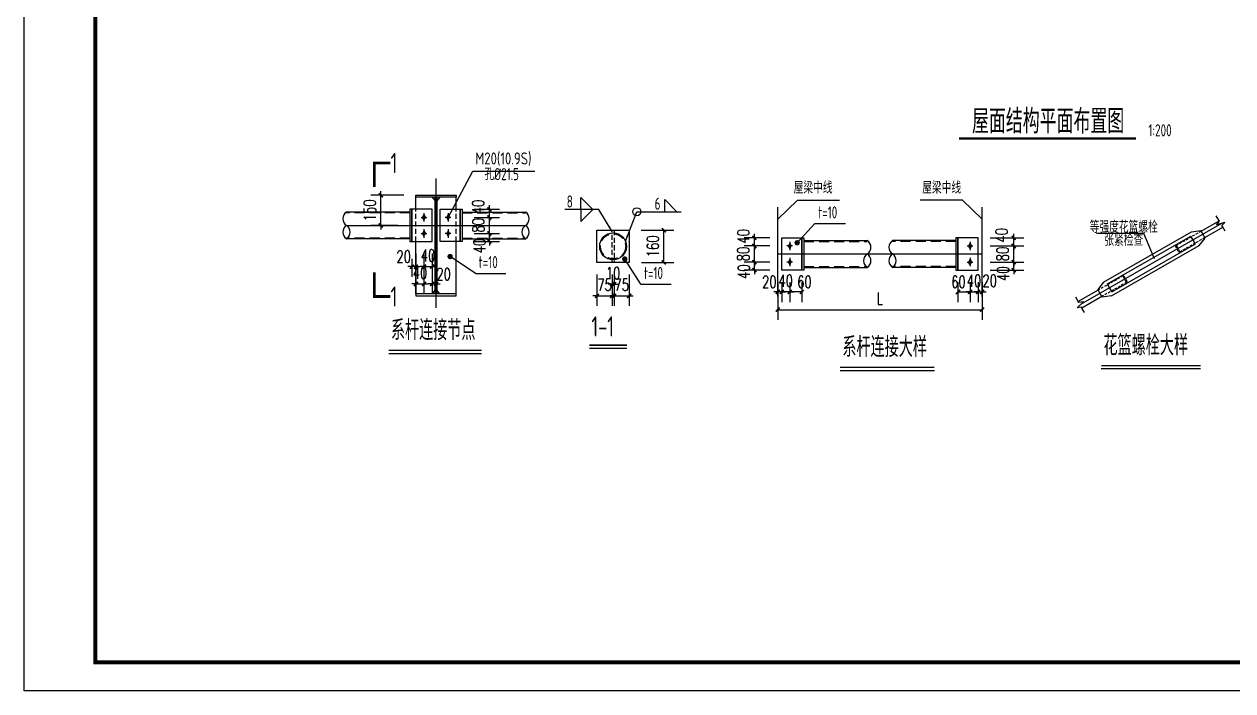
# Model space of a CAD drawing. Extents: x 180850 to 1399066, y 113487 to 334416.
# Drawn here: x 674842 to 734875, y 136382 to 169476 of the extents above; entities that cross this region are included whole.
import ezdxf
from ezdxf.enums import TextEntityAlignment as Align

# ---------------------------------------------------------------- set-up
doc = ezdxf.new("R2010")
doc.units = 0
doc.header["$LTSCALE"] = 1000
doc.linetypes.add('DASHED', pattern=[0.75, 0.5, -0.25])
doc.linetypes.add('HIDDEN2', pattern=[0.1875, 0.125, -0.0625])
for name, color, linetype in [('AXIS', 3, 'Continuous'), ('BOLT', 251, 'Continuous'), ('DOTE', 1, 'Continuous'), ('GL', 150, 'Continuous'), ('NUM', 7, 'Continuous'), ('PUB_DIM', 3, 'Continuous'), ('PUB_TITLE', 4, 'Continuous'), ('PZ', 202, 'Continuous'), ('SC', 3, 'Continuous'), ('TEXT', 7, 'Continuous'), ('THIN', 7, 'Continuous'), ('WELD', 7, 'Continuous'), ('XG', 6, 'Continuous'), ('引出线', 3, 'Continuous')]:
    doc.layers.add(name, color=color, linetype=linetype)
doc.styles.add('_TCH_DIM_T3', font='SIMPLEX', dxfattribs={"width": 0.705882, "bigfont": 'GBCBIG'})
doc.styles.get("Standard").update_dxf_attribs({"font": 'gbenor.shx', "bigfont": 'gbcbig.shx'})
doc.styles.add('TSSD_Label', font='tssdeng.shx', dxfattribs={"width": 0.7, "bigfont": 'hztxt.shx'})
doc.styles.add('TSSD_Norm', font='tssdeng.shx', dxfattribs={"bigfont": 'hztxt.shx'})
doc.dimstyles.new('TCH-200-1', dxfattribs={"dimtxt": 595, "dimasz": 200, "dimexe": 500, "dimexo": 600, "dimgap": 252.5, "dimtad": 1, "dimdec": 0, "dimzin": 0, "dimdsep": 46, "dimtxsty": '_TCH_DIM_T3', "dimblk": 'ARCHTICK', "dimcen": 0.09, "dimclrd": 3, "dimclre": 3, "dimclrt": 7, "dimazin": 2, "dimtfac": 1, "dimtdec": 0, "dimtix": 1, "dimtmove": 2, "dimatfit": 3, "dimfxl": 1, "dimtolj": 1, "dimtzin": 0, "dimarcsym": 0})
doc.dimstyles.new('TSSD_LEADER_STYLE_300.0', dxfattribs={"dimtxt": 0.18, "dimasz": 300, "dimexe": 0.18, "dimexo": 0.0625, "dimgap": 0.09, "dimtad": 0, "dimtih": 1, "dimtoh": 1, "dimdec": 4, "dimzin": 0, "dimdsep": 46, "dimtxsty": 'Standard', "dimcen": 0.09, "dimadec": 0, "dimazin": 0, "dimtfac": 1, "dimtdec": 4, "dimtofl": 0, "dimtmove": 0, "dimatfit": 3, "dimfxl": 1, "dimtolj": 1, "dimtzin": 0, "dimarcsym": 0})

# ---------------------------------------------------------------- blocks, each defined once
blk = doc.blocks.new('_WELD004')
at = {"color": 0, "linetype": 'ByBlock'}
for p, q in [((0, 1), (1, 0)), ((0, 0), (0, 1))]:
    blk.add_line(p, q, dxfattribs=at)
blk = doc.blocks.new('_WELD003')
at = {"color": 0, "linetype": 'ByBlock'}
blk.add_circle((0, 0), 0.5, dxfattribs=at)
blk = doc.blocks.new('_ArchTick')
at = {"color": 0, "linetype": 'ByBlock', "const_width": 0.4}
blk.add_lwpolyline([(-0.5, -0.5), (0.5, 0.5)], dxfattribs=at)
blk = doc.blocks.new('*D60')
at = {"layer": 'AXIS', "color": 3, "lineweight": -2, "transparency": 16777216}
for p, q in [((704143, 157048), (704143, 155490)), ((704893, 157048), (704893, 155490)), ((704143, 155990), (703943, 155990)), ((704143, 155990), (704893, 155990)), ((704893, 155990), (705093, 155990))]:
    blk.add_line(p, q, dxfattribs=at)
at = {"layer": 'Defpoints', "color": 0, "transparency": 16777216}
for p in [(704143, 157648), (704893, 157648), (704893, 155990)]:
    blk.add_point(p, dxfattribs=at)
at = {"layer": 'AXIS', "color": 3, "lineweight": -2, "transparency": 16777216, "xscale": 200, "yscale": 200, "zscale": 200}
blk.add_blockref('_ArchTick', (704143, 155990), dxfattribs=at)
at = {"layer": 'AXIS', "color": 3, "lineweight": -2, "transparency": 16777216, "xscale": 200, "yscale": 200, "zscale": 200, "rotation": 180}
blk.add_blockref('_ArchTick', (704893, 155990), dxfattribs=at)
at = {"layer": 'AXIS', "color": 7, "transparency": 16777216, "insert": (704518, 156540), "char_height": 595, "attachment_point": 5, "style": '_TCH_DIM_T3'}
blk.add_mtext('\\A1;75', dxfattribs=at)
blk = doc.blocks.new('*D61')
at = {"layer": 'AXIS', "color": 3, "lineweight": -2, "transparency": 16777216}
for p, q in [((704043, 157048), (704043, 156067)), ((704143, 157048), (704143, 156067)), ((704043, 156567), (703843, 156567)), ((704043, 156567), (704143, 156567)), ((704143, 156567), (704343, 156567))]:
    blk.add_line(p, q, dxfattribs=at)
at = {"layer": 'Defpoints', "color": 0, "transparency": 16777216}
for p in [(704043, 157648), (704143, 157648), (704143, 156567)]:
    blk.add_point(p, dxfattribs=at)
at = {"layer": 'AXIS', "color": 3, "lineweight": -2, "transparency": 16777216, "xscale": 200, "yscale": 200, "zscale": 200}
blk.add_blockref('_ArchTick', (704043, 156567), dxfattribs=at)
at = {"layer": 'AXIS', "color": 3, "lineweight": -2, "transparency": 16777216, "xscale": 200, "yscale": 200, "zscale": 200, "rotation": 180}
blk.add_blockref('_ArchTick', (704143, 156567), dxfattribs=at)
at = {"layer": 'AXIS', "color": 7, "transparency": 16777216, "insert": (704093, 157117), "char_height": 595, "attachment_point": 5, "style": '_TCH_DIM_T3'}
blk.add_mtext('\\A1;10', dxfattribs=at)
blk = doc.blocks.new('*D62')
at = {"layer": 'AXIS', "color": 3, "lineweight": -2, "transparency": 16777216}
for p, q in [((705493, 159248), (707114, 159248)), ((706614, 157648), (706614, 159248)), ((705497, 157648), (707114, 157648))]:
    blk.add_line(p, q, dxfattribs=at)
at = {"layer": 'Defpoints', "color": 0, "transparency": 16777216}
for p in [(704893, 159248), (706614, 159248), (704897, 157648)]:
    blk.add_point(p, dxfattribs=at)
at = {"layer": 'AXIS', "color": 3, "lineweight": -2, "transparency": 16777216, "xscale": 200, "yscale": 200, "zscale": 200}
for p, rotation in [((706614, 159248), 90), ((706614, 157648), 270)]:
    blk.add_blockref('_ArchTick', p, dxfattribs=dict(at, rotation=rotation))
at = {"layer": 'AXIS', "color": 7, "transparency": 16777216, "insert": (706064, 158448), "char_height": 595, "attachment_point": 5, "rotation": 90, "style": '_TCH_DIM_T3'}
blk.add_mtext('\\A1;160', dxfattribs=at)
blk = doc.blocks.new('*D63')
at = {"layer": 'AXIS', "color": 3, "lineweight": -2, "transparency": 16777216}
for p, q in [((703293, 157048), (703293, 155490)), ((704043, 157048), (704043, 155490)), ((703293, 155990), (703093, 155990)), ((703293, 155990), (704043, 155990)), ((704043, 155990), (704243, 155990))]:
    blk.add_line(p, q, dxfattribs=at)
at = {"layer": 'Defpoints', "color": 0, "transparency": 16777216}
for p in [(703293, 157648), (704043, 157648), (704043, 155990)]:
    blk.add_point(p, dxfattribs=at)
at = {"layer": 'AXIS', "color": 3, "lineweight": -2, "transparency": 16777216, "xscale": 200, "yscale": 200, "zscale": 200}
blk.add_blockref('_ArchTick', (703293, 155990), dxfattribs=at)
at = {"layer": 'AXIS', "color": 3, "lineweight": -2, "transparency": 16777216, "xscale": 200, "yscale": 200, "zscale": 200, "rotation": 180}
blk.add_blockref('_ArchTick', (704043, 155990), dxfattribs=at)
at = {"layer": 'AXIS', "color": 7, "transparency": 16777216, "insert": (703668, 156540), "char_height": 595, "attachment_point": 5, "style": '_TCH_DIM_T3'}
blk.add_mtext('\\A1;75', dxfattribs=at)
blk = doc.blocks.new('*D64')
at = {"layer": 'AXIS', "color": 3, "lineweight": -2, "transparency": 16777216}
for p, q in [((711111, 158468), (711111, 158668)), ((711871, 158468), (710611, 158468)), ((711111, 157668), (711111, 158468)), ((711871, 157668), (710611, 157668)), ((711111, 157668), (711111, 157468))]:
    blk.add_line(p, q, dxfattribs=at)
at = {"layer": 'Defpoints', "color": 0, "transparency": 16777216}
for p in [(711111, 158468), (712471, 158468), (712471, 157668)]:
    blk.add_point(p, dxfattribs=at)
at = {"layer": 'AXIS', "color": 3, "lineweight": -2, "transparency": 16777216, "xscale": 200, "yscale": 200, "zscale": 200}
for p, rotation in [((711111, 158468), 270), ((711111, 157668), 90)]:
    blk.add_blockref('_ArchTick', p, dxfattribs=dict(at, rotation=rotation))
at = {"layer": 'AXIS', "color": 7, "transparency": 16777216, "insert": (710561, 158068), "char_height": 595, "attachment_point": 5, "rotation": 90, "style": '_TCH_DIM_T3'}
blk.add_mtext('\\A1;80', dxfattribs=at)
blk = doc.blocks.new('*D65')
at = {"layer": 'AXIS', "color": 3, "lineweight": -2, "transparency": 16777216}
for p, q in [((711871, 158868), (710611, 158868)), ((711111, 158868), (711111, 159068)), ((711111, 158468), (711111, 158868)), ((711871, 158468), (710611, 158468)), ((711111, 158468), (711111, 158268))]:
    blk.add_line(p, q, dxfattribs=at)
at = {"layer": 'Defpoints', "color": 0, "transparency": 16777216}
for p in [(711111, 158868), (712471, 158868), (712471, 158468)]:
    blk.add_point(p, dxfattribs=at)
at = {"layer": 'AXIS', "color": 3, "lineweight": -2, "transparency": 16777216, "xscale": 200, "yscale": 200, "zscale": 200}
for p, rotation in [((711111, 158868), 270), ((711111, 158468), 90)]:
    blk.add_blockref('_ArchTick', p, dxfattribs=dict(at, rotation=rotation))
at = {"layer": 'AXIS', "color": 7, "transparency": 16777216, "insert": (710562, 158943), "char_height": 595, "attachment_point": 5, "rotation": 90, "style": '_TCH_DIM_T3'}
blk.add_mtext('\\A1;40', dxfattribs=at)
blk = doc.blocks.new('*D66')
at = {"layer": 'AXIS', "color": 3, "lineweight": -2, "transparency": 16777216}
for p, q in [((711871, 157668), (710611, 157668)), ((711111, 157668), (711111, 157868)), ((711111, 157268), (711111, 157668)), ((711871, 157268), (710611, 157268)), ((711111, 157268), (711111, 157068))]:
    blk.add_line(p, q, dxfattribs=at)
at = {"layer": 'Defpoints', "color": 0, "transparency": 16777216}
for p in [(711111, 157668), (712471, 157668), (712471, 157268)]:
    blk.add_point(p, dxfattribs=at)
at = {"layer": 'AXIS', "color": 3, "lineweight": -2, "transparency": 16777216, "xscale": 200, "yscale": 200, "zscale": 200}
for p, rotation in [((711111, 157668), 270), ((711111, 157268), 90)]:
    blk.add_blockref('_ArchTick', p, dxfattribs=dict(at, rotation=rotation))
at = {"layer": 'AXIS', "color": 7, "transparency": 16777216, "insert": (710586, 157193), "char_height": 595, "attachment_point": 5, "rotation": 90, "style": '_TCH_DIM_T3'}
blk.add_mtext('\\A1;40', dxfattribs=at)
blk = doc.blocks.new('*D67')
at = {"layer": 'AXIS', "color": 3, "lineweight": -2, "transparency": 16777216}
for p, q in [((712471, 156183), (712271, 156183)), ((712471, 156668), (712471, 155683)), ((712871, 156183), (712471, 156183)), ((712871, 156668), (712871, 155683)), ((712871, 156183), (713071, 156183))]:
    blk.add_line(p, q, dxfattribs=at)
at = {"layer": 'Defpoints', "color": 0, "transparency": 16777216}
for p in [(712471, 157268), (712871, 157268), (712471, 156183)]:
    blk.add_point(p, dxfattribs=at)
at = {"layer": 'AXIS', "color": 3, "lineweight": -2, "transparency": 16777216, "xscale": 200, "yscale": 200, "zscale": 200}
blk.add_blockref('_ArchTick', (712471, 156183), dxfattribs=at)
at = {"layer": 'AXIS', "color": 3, "lineweight": -2, "transparency": 16777216, "xscale": 200, "yscale": 200, "zscale": 200, "rotation": 180}
blk.add_blockref('_ArchTick', (712871, 156183), dxfattribs=at)
at = {"layer": 'AXIS', "color": 7, "transparency": 16777216, "insert": (712671, 156733), "char_height": 595, "attachment_point": 5, "style": '_TCH_DIM_T3'}
blk.add_mtext('\\A1;40', dxfattribs=at)
blk = doc.blocks.new('*D68')
at = {"layer": 'AXIS', "color": 3, "lineweight": -2, "transparency": 16777216}
for p, q in [((712271, 156183), (712071, 156183)), ((712271, 156668), (712271, 155683)), ((712471, 156183), (712271, 156183)), ((712471, 156668), (712471, 155683)), ((712471, 156183), (712671, 156183))]:
    blk.add_line(p, q, dxfattribs=at)
at = {"layer": 'Defpoints', "color": 0, "transparency": 16777216}
for p in [(712271, 157268), (712471, 157268), (712271, 156183)]:
    blk.add_point(p, dxfattribs=at)
at = {"layer": 'AXIS', "color": 3, "lineweight": -2, "transparency": 16777216, "xscale": 200, "yscale": 200, "zscale": 200}
blk.add_blockref('_ArchTick', (712271, 156183), dxfattribs=at)
at = {"layer": 'AXIS', "color": 3, "lineweight": -2, "transparency": 16777216, "xscale": 200, "yscale": 200, "zscale": 200, "rotation": 180}
blk.add_blockref('_ArchTick', (712471, 156183), dxfattribs=at)
at = {"layer": 'AXIS', "color": 7, "transparency": 16777216, "insert": (711852, 156683), "char_height": 595, "width": 470.77, "attachment_point": 5, "style": '_TCH_DIM_T3'}
blk.add_mtext('\\A1;20', dxfattribs=at)
blk = doc.blocks.new('*D69')
at = {"layer": 'AXIS', "color": 3, "lineweight": -2, "transparency": 16777216}
for p, q in [((712871, 156668), (712871, 155683)), ((713471, 156183), (712871, 156183)), ((713471, 156668), (713471, 155683))]:
    blk.add_line(p, q, dxfattribs=at)
at = {"layer": 'Defpoints', "color": 0, "transparency": 16777216}
for p in [(712871, 157268), (713471, 157268), (712871, 156183)]:
    blk.add_point(p, dxfattribs=at)
at = {"layer": 'AXIS', "color": 3, "lineweight": -2, "transparency": 16777216, "xscale": 200, "yscale": 200, "zscale": 200, "rotation": 180}
blk.add_blockref('_ArchTick', (712871, 156183), dxfattribs=at)
at = {"layer": 'AXIS', "color": 3, "lineweight": -2, "transparency": 16777216, "xscale": 200, "yscale": 200, "zscale": 200}
blk.add_blockref('_ArchTick', (713471, 156183), dxfattribs=at)
at = {"layer": 'AXIS', "color": 7, "transparency": 16777216, "insert": (713598, 156683), "char_height": 595, "attachment_point": 5, "style": '_TCH_DIM_T3'}
blk.add_mtext('\\A1;60', dxfattribs=at)
blk = doc.blocks.new('*D70')
at = {"layer": 'AXIS', "color": 3, "lineweight": -2, "transparency": 16777216}
for p, q in [((712271, 156116), (712271, 154803)), ((722422, 156116), (722422, 154803)), ((712271, 155303), (722422, 155303))]:
    blk.add_line(p, q, dxfattribs=at)
at = {"layer": 'Defpoints', "color": 0, "transparency": 16777216}
for p in [(712271, 156716), (722422, 156716), (722422, 155303)]:
    blk.add_point(p, dxfattribs=at)
at = {"layer": 'AXIS', "color": 3, "lineweight": -2, "transparency": 16777216, "xscale": 200, "yscale": 200, "zscale": 200, "rotation": 180}
blk.add_blockref('_ArchTick', (712271, 155303), dxfattribs=at)
at = {"layer": 'AXIS', "color": 3, "lineweight": -2, "transparency": 16777216, "xscale": 200, "yscale": 200, "zscale": 200}
blk.add_blockref('_ArchTick', (722422, 155303), dxfattribs=at)
at = {"layer": 'AXIS', "color": 7, "transparency": 16777216, "insert": (717347, 155853), "char_height": 595, "attachment_point": 5, "style": '_TCH_DIM_T3'}
blk.add_mtext('\\A1;L', dxfattribs=at)
blk = doc.blocks.new('*D71')
at = {"layer": 'AXIS', "color": 3, "lineweight": -2, "transparency": 16777216}
for p, q in [((694300, 158085), (694300, 156939)), ((694100, 157439), (693900, 157439)), ((694100, 157821), (694100, 156939)), ((694300, 157439), (694100, 157439)), ((694300, 157439), (694500, 157439))]:
    blk.add_line(p, q, dxfattribs=at)
at = {"layer": 'Defpoints', "color": 0, "transparency": 16777216}
for p in [(694300, 158685), (694100, 158421), (694100, 157439)]:
    blk.add_point(p, dxfattribs=at)
at = {"layer": 'AXIS', "color": 3, "lineweight": -2, "transparency": 16777216, "xscale": 200, "yscale": 200, "zscale": 200}
blk.add_blockref('_ArchTick', (694100, 157439), dxfattribs=at)
at = {"layer": 'AXIS', "color": 3, "lineweight": -2, "transparency": 16777216, "xscale": 200, "yscale": 200, "zscale": 200, "rotation": 180}
blk.add_blockref('_ArchTick', (694300, 157439), dxfattribs=at)
at = {"layer": 'AXIS', "color": 7, "transparency": 16777216, "insert": (693695, 157939), "char_height": 595, "attachment_point": 5, "style": '_TCH_DIM_T3'}
blk.add_mtext('\\A1;20', dxfattribs=at)
blk = doc.blocks.new('*D72')
at = {"layer": 'AXIS', "color": 3, "lineweight": -2, "transparency": 16777216}
for p, q in [((693700, 160985), (692056, 160985)), ((692556, 160985), (692556, 161185)), ((692556, 159485), (692556, 160985)), ((693400, 159485), (692056, 159485)), ((692556, 159485), (692556, 159285))]:
    blk.add_line(p, q, dxfattribs=at)
at = {"layer": 'Defpoints', "color": 0, "transparency": 16777216}
for p in [(692556, 160985), (694300, 160985), (694000, 159485)]:
    blk.add_point(p, dxfattribs=at)
at = {"layer": 'AXIS', "color": 3, "lineweight": -2, "transparency": 16777216, "xscale": 200, "yscale": 200, "zscale": 200}
for p, rotation in [((692556, 160985), 270), ((692556, 159485), 90)]:
    blk.add_blockref('_ArchTick', p, dxfattribs=dict(at, rotation=rotation))
at = {"layer": 'AXIS', "color": 7, "transparency": 16777216, "insert": (692006, 160235), "char_height": 595, "attachment_point": 5, "rotation": 90, "style": '_TCH_DIM_T3'}
blk.add_mtext('\\A1;150', dxfattribs=at)
blk = doc.blocks.new('*D73')
at = {"layer": 'AXIS', "color": 3, "lineweight": -2, "transparency": 16777216}
for p, q in [((697200, 159885), (698450, 159885)), ((697950, 159885), (697950, 160085)), ((697950, 159085), (697950, 159885)), ((697200, 159085), (698450, 159085)), ((697950, 159085), (697950, 158885))]:
    blk.add_line(p, q, dxfattribs=at)
at = {"layer": 'Defpoints', "color": 0, "transparency": 16777216}
for p in [(696600, 159885), (697950, 159885), (696600, 159085)]:
    blk.add_point(p, dxfattribs=at)
at = {"layer": 'AXIS', "color": 3, "lineweight": -2, "transparency": 16777216, "xscale": 200, "yscale": 200, "zscale": 200}
for p, rotation in [((697950, 159885), 270), ((697950, 159085), 90)]:
    blk.add_blockref('_ArchTick', p, dxfattribs=dict(at, rotation=rotation))
at = {"layer": 'AXIS', "color": 7, "transparency": 16777216, "insert": (697400, 159485), "char_height": 595, "attachment_point": 5, "rotation": 90, "style": '_TCH_DIM_T3'}
blk.add_mtext('\\A1;80', dxfattribs=at)
blk = doc.blocks.new('*D74')
at = {"layer": 'AXIS', "color": 3, "lineweight": -2, "transparency": 16777216}
for p, q in [((697950, 160285), (697950, 160485)), ((697200, 160285), (698450, 160285)), ((697200, 159885), (698450, 159885)), ((697950, 159885), (697950, 160285)), ((697950, 159885), (697950, 159685))]:
    blk.add_line(p, q, dxfattribs=at)
at = {"layer": 'Defpoints', "color": 0, "transparency": 16777216}
for p in [(696600, 160285), (696600, 159885), (697950, 160285)]:
    blk.add_point(p, dxfattribs=at)
at = {"layer": 'AXIS', "color": 3, "lineweight": -2, "transparency": 16777216, "xscale": 200, "yscale": 200, "zscale": 200}
for p, rotation in [((697950, 160285), 270), ((697950, 159885), 90)]:
    blk.add_blockref('_ArchTick', p, dxfattribs=dict(at, rotation=rotation))
at = {"layer": 'AXIS', "color": 7, "transparency": 16777216, "insert": (697392, 160402), "char_height": 595, "attachment_point": 5, "rotation": 90, "style": '_TCH_DIM_T3'}
blk.add_mtext('\\A1;40', dxfattribs=at)
blk = doc.blocks.new('*D75')
at = {"layer": 'AXIS', "color": 3, "lineweight": -2, "transparency": 16777216}
for p, q in [((697950, 159085), (697950, 159285)), ((697200, 159085), (698450, 159085)), ((697200, 158685), (698450, 158685)), ((697950, 158685), (697950, 159085)), ((697950, 158685), (697950, 158485))]:
    blk.add_line(p, q, dxfattribs=at)
at = {"layer": 'Defpoints', "color": 0, "transparency": 16777216}
for p in [(696600, 159085), (696600, 158685), (697950, 159085)]:
    blk.add_point(p, dxfattribs=at)
at = {"layer": 'AXIS', "color": 3, "lineweight": -2, "transparency": 16777216, "xscale": 200, "yscale": 200, "zscale": 200}
for p, rotation in [((697950, 159085), 270), ((697950, 158685), 90)]:
    blk.add_blockref('_ArchTick', p, dxfattribs=dict(at, rotation=rotation))
at = {"layer": 'AXIS', "color": 7, "transparency": 16777216, "insert": (697453, 158470), "char_height": 595, "attachment_point": 5, "rotation": 90, "style": '_TCH_DIM_T3'}
blk.add_mtext('\\A1;40', dxfattribs=at)
blk = doc.blocks.new('*D76')
at = {"layer": 'AXIS', "color": 3, "lineweight": -2, "transparency": 16777216}
for p, q in [((695100, 158085), (695100, 156081)), ((695300, 158085), (695300, 156081)), ((695100, 156581), (694900, 156581)), ((695100, 156581), (695300, 156581)), ((695300, 156581), (695500, 156581))]:
    blk.add_line(p, q, dxfattribs=at)
at = {"layer": 'Defpoints', "color": 0, "transparency": 16777216}
for p in [(695100, 158685), (695300, 158685), (695300, 156581)]:
    blk.add_point(p, dxfattribs=at)
at = {"layer": 'AXIS', "color": 3, "lineweight": -2, "transparency": 16777216, "xscale": 200, "yscale": 200, "zscale": 200}
blk.add_blockref('_ArchTick', (695100, 156581), dxfattribs=at)
at = {"layer": 'AXIS', "color": 3, "lineweight": -2, "transparency": 16777216, "xscale": 200, "yscale": 200, "zscale": 200, "rotation": 180}
blk.add_blockref('_ArchTick', (695300, 156581), dxfattribs=at)
at = {"layer": 'AXIS', "color": 7, "transparency": 16777216, "insert": (695674, 157066), "char_height": 595, "attachment_point": 5, "style": '_TCH_DIM_T3'}
blk.add_mtext('\\A1;20', dxfattribs=at)
blk = doc.blocks.new('*D77')
at = {"layer": 'AXIS', "color": 3, "lineweight": -2, "transparency": 16777216}
for p, q in [((694700, 158085), (694700, 156939)), ((695100, 158085), (695100, 156939)), ((694700, 157439), (694500, 157439)), ((694700, 157439), (695100, 157439)), ((695100, 157439), (695300, 157439))]:
    blk.add_line(p, q, dxfattribs=at)
at = {"layer": 'Defpoints', "color": 0, "transparency": 16777216}
for p in [(694700, 158685), (695100, 158685), (695100, 157439)]:
    blk.add_point(p, dxfattribs=at)
at = {"layer": 'AXIS', "color": 3, "lineweight": -2, "transparency": 16777216, "xscale": 200, "yscale": 200, "zscale": 200}
blk.add_blockref('_ArchTick', (694700, 157439), dxfattribs=at)
at = {"layer": 'AXIS', "color": 3, "lineweight": -2, "transparency": 16777216, "xscale": 200, "yscale": 200, "zscale": 200, "rotation": 180}
blk.add_blockref('_ArchTick', (695100, 157439), dxfattribs=at)
at = {"layer": 'AXIS', "color": 7, "transparency": 16777216, "insert": (694900, 157989), "char_height": 595, "attachment_point": 5, "style": '_TCH_DIM_T3'}
blk.add_mtext('\\A1;40', dxfattribs=at)
blk = doc.blocks.new('*D78')
at = {"layer": 'AXIS', "color": 3, "lineweight": -2, "transparency": 16777216}
for p, q in [((694300, 158085), (694300, 156081)), ((694700, 158085), (694700, 156081)), ((694300, 156581), (694100, 156581)), ((694300, 156581), (694700, 156581)), ((694700, 156581), (694900, 156581))]:
    blk.add_line(p, q, dxfattribs=at)
at = {"layer": 'Defpoints', "color": 0, "transparency": 16777216}
for p in [(694300, 158685), (694700, 158685), (694700, 156581)]:
    blk.add_point(p, dxfattribs=at)
at = {"layer": 'AXIS', "color": 3, "lineweight": -2, "transparency": 16777216, "xscale": 200, "yscale": 200, "zscale": 200}
blk.add_blockref('_ArchTick', (694300, 156581), dxfattribs=at)
at = {"layer": 'AXIS', "color": 3, "lineweight": -2, "transparency": 16777216, "xscale": 200, "yscale": 200, "zscale": 200, "rotation": 180}
blk.add_blockref('_ArchTick', (694700, 156581), dxfattribs=at)
at = {"layer": 'AXIS', "color": 7, "transparency": 16777216, "insert": (694500, 157131), "char_height": 595, "attachment_point": 5, "style": '_TCH_DIM_T3'}
blk.add_mtext('\\A1;40', dxfattribs=at)
blk = doc.blocks.new('*D79')
at = {"layer": 'AXIS', "color": 3, "lineweight": -2, "transparency": 16777216}
for p, q in [((723992, 158468), (723992, 158668)), ((722822, 158468), (724492, 158468)), ((723992, 157668), (723992, 158468)), ((722822, 157668), (724492, 157668)), ((723992, 157668), (723992, 157468))]:
    blk.add_line(p, q, dxfattribs=at)
at = {"layer": 'Defpoints', "color": 0, "transparency": 16777216}
for p in [(722222, 158468), (723992, 158468), (722222, 157668)]:
    blk.add_point(p, dxfattribs=at)
at = {"layer": 'AXIS', "color": 3, "lineweight": -2, "transparency": 16777216, "xscale": 200, "yscale": 200, "zscale": 200}
for p, rotation in [((723992, 158468), 270), ((723992, 157668), 90)]:
    blk.add_blockref('_ArchTick', p, dxfattribs=dict(at, rotation=rotation))
at = {"layer": 'AXIS', "color": 7, "transparency": 16777216, "insert": (723442, 158068), "char_height": 595, "attachment_point": 5, "rotation": 90, "style": '_TCH_DIM_T3'}
blk.add_mtext('\\A1;80', dxfattribs=at)
blk = doc.blocks.new('*D80')
at = {"layer": 'AXIS', "color": 3, "lineweight": -2, "transparency": 16777216}
for p, q in [((722822, 158868), (724492, 158868)), ((723992, 158868), (723992, 159068)), ((723992, 158468), (723992, 158868)), ((722822, 158468), (724492, 158468)), ((723992, 158468), (723992, 158268))]:
    blk.add_line(p, q, dxfattribs=at)
at = {"layer": 'Defpoints', "color": 0, "transparency": 16777216}
for p in [(722222, 158868), (723992, 158868), (722222, 158468)]:
    blk.add_point(p, dxfattribs=at)
at = {"layer": 'AXIS', "color": 3, "lineweight": -2, "transparency": 16777216, "xscale": 200, "yscale": 200, "zscale": 200}
for p, rotation in [((723992, 158868), 270), ((723992, 158468), 90)]:
    blk.add_blockref('_ArchTick', p, dxfattribs=dict(at, rotation=rotation))
at = {"layer": 'AXIS', "color": 7, "transparency": 16777216, "insert": (723392, 158993), "char_height": 595, "attachment_point": 5, "rotation": 90, "style": '_TCH_DIM_T3'}
blk.add_mtext('\\A1;40', dxfattribs=at)
blk = doc.blocks.new('*D81')
at = {"layer": 'AXIS', "color": 3, "lineweight": -2, "transparency": 16777216}
for p, q in [((722822, 157668), (724492, 157668)), ((723992, 157668), (723992, 157868)), ((723992, 157268), (723992, 157668)), ((722822, 157268), (724492, 157268)), ((723992, 157268), (723992, 157068))]:
    blk.add_line(p, q, dxfattribs=at)
at = {"layer": 'Defpoints', "color": 0, "transparency": 16777216}
for p in [(722222, 157668), (723992, 157668), (722222, 157268)]:
    blk.add_point(p, dxfattribs=at)
at = {"layer": 'AXIS', "color": 3, "lineweight": -2, "transparency": 16777216, "xscale": 200, "yscale": 200, "zscale": 200}
for p, rotation in [((723992, 157668), 270), ((723992, 157268), 90)]:
    blk.add_blockref('_ArchTick', p, dxfattribs=dict(at, rotation=rotation))
at = {"layer": 'AXIS', "color": 7, "transparency": 16777216, "insert": (723461, 157092), "char_height": 595, "attachment_point": 5, "rotation": 90, "style": '_TCH_DIM_T3'}
blk.add_mtext('\\A1;40', dxfattribs=at)
blk = doc.blocks.new('*D82')
at = {"layer": 'AXIS', "color": 3, "lineweight": -2, "transparency": 16777216}
for p, q in [((721822, 156183), (721622, 156183)), ((721822, 156668), (721822, 155683)), ((721822, 156183), (722222, 156183)), ((722222, 156668), (722222, 155683)), ((722222, 156183), (722422, 156183))]:
    blk.add_line(p, q, dxfattribs=at)
at = {"layer": 'Defpoints', "color": 0, "transparency": 16777216}
for p in [(721822, 157268), (722222, 157268), (722222, 156183)]:
    blk.add_point(p, dxfattribs=at)
at = {"layer": 'AXIS', "color": 3, "lineweight": -2, "transparency": 16777216, "xscale": 200, "yscale": 200, "zscale": 200}
blk.add_blockref('_ArchTick', (721822, 156183), dxfattribs=at)
at = {"layer": 'AXIS', "color": 3, "lineweight": -2, "transparency": 16777216, "xscale": 200, "yscale": 200, "zscale": 200, "rotation": 180}
blk.add_blockref('_ArchTick', (722222, 156183), dxfattribs=at)
at = {"layer": 'AXIS', "color": 7, "transparency": 16777216, "insert": (722022, 156733), "char_height": 595, "attachment_point": 5, "style": '_TCH_DIM_T3'}
blk.add_mtext('\\A1;40', dxfattribs=at)
blk = doc.blocks.new('*D83')
at = {"layer": 'AXIS', "color": 3, "lineweight": -2, "transparency": 16777216}
for p, q in [((722222, 156183), (722022, 156183)), ((722222, 156668), (722222, 155683)), ((722222, 156183), (722422, 156183)), ((722422, 156668), (722422, 155683)), ((722422, 156183), (722622, 156183))]:
    blk.add_line(p, q, dxfattribs=at)
at = {"layer": 'Defpoints', "color": 0, "transparency": 16777216}
for p in [(722222, 157268), (722422, 157268), (722422, 156183)]:
    blk.add_point(p, dxfattribs=at)
at = {"layer": 'AXIS', "color": 3, "lineweight": -2, "transparency": 16777216, "xscale": 200, "yscale": 200, "zscale": 200}
blk.add_blockref('_ArchTick', (722222, 156183), dxfattribs=at)
at = {"layer": 'AXIS', "color": 3, "lineweight": -2, "transparency": 16777216, "xscale": 200, "yscale": 200, "zscale": 200, "rotation": 180}
blk.add_blockref('_ArchTick', (722422, 156183), dxfattribs=at)
at = {"layer": 'AXIS', "color": 7, "transparency": 16777216, "insert": (722803, 156743), "char_height": 595, "width": 470.77, "attachment_point": 5, "style": '_TCH_DIM_T3'}
blk.add_mtext('\\A1;20', dxfattribs=at)
blk = doc.blocks.new('*D84')
at = {"layer": 'AXIS', "color": 3, "lineweight": -2, "transparency": 16777216}
for p, q in [((721222, 156668), (721222, 155683)), ((721222, 156183), (721822, 156183)), ((721822, 156668), (721822, 155683))]:
    blk.add_line(p, q, dxfattribs=at)
at = {"layer": 'Defpoints', "color": 0, "transparency": 16777216}
for p in [(721222, 157268), (721822, 157268), (721822, 156183)]:
    blk.add_point(p, dxfattribs=at)
at = {"layer": 'AXIS', "color": 3, "lineweight": -2, "transparency": 16777216, "xscale": 200, "yscale": 200, "zscale": 200, "rotation": 180}
blk.add_blockref('_ArchTick', (721222, 156183), dxfattribs=at)
at = {"layer": 'AXIS', "color": 3, "lineweight": -2, "transparency": 16777216, "xscale": 200, "yscale": 200, "zscale": 200}
blk.add_blockref('_ArchTick', (721822, 156183), dxfattribs=at)
at = {"layer": 'AXIS', "color": 7, "transparency": 16777216, "insert": (721248, 156683), "char_height": 595, "attachment_point": 5, "style": '_TCH_DIM_T3'}
blk.add_mtext('\\A1;60', dxfattribs=at)

msp = doc.modelspace()

# ---------------------------------------------------------------- hatches: boundary and pattern name
at = {"layer": 'BOLT'}
for points in [[(694699.89, 160025.71), (694629.69, 159885.31), (694699.89, 159744.91), (694770.09, 159885.31)], [(695899.89, 160025.71), (695970.09, 159885.31), (695899.89, 159744.91), (695829.69, 159885.31)], [(694699.89, 159225.71), (694629.69, 159085.31), (694699.89, 158944.91), (694770.09, 159085.31)], [(695899.89, 159225.71), (695970.09, 159085.31), (695899.89, 158944.91), (695829.69, 159085.31)], [(712871.38, 158608.29), (712941.58, 158467.89), (712871.38, 158327.49), (712801.18, 158467.89)], [(721822.44, 158608.29), (721752.24, 158467.89), (721822.44, 158327.49), (721892.64, 158467.89)], [(712871.38, 157808.29), (712941.58, 157667.89), (712871.38, 157527.49), (712801.18, 157667.89)], [(721822.44, 157808.29), (721752.24, 157667.89), (721822.44, 157527.49), (721892.64, 157667.89)]]:
    msp.add_hatch(color=256, dxfattribs=at).paths.add_polyline_path(points)

# ---------------------------------------------------------------- linework, layer by layer
at = {"color": 3, "const_width": 117.6}
msp.add_lwpolyline([(721276, 163801.29), (730069.94, 163801.29)], dxfattribs=at)
at = {"layer": 'AXIS'}
for p, q in [((695899.89, 159885.31), (697126.48, 162186.87)), ((697126.48, 162186.87), (700204.4, 162186.87)), ((712271.38, 159803.88), (713246.82, 160741.59)), ((712271.38, 155952.01), (712271.38, 160398.92)), ((713246.82, 160741.59), (715344.32, 160741.59)), ((721447, 160741.59), (719349.5, 160741.59)), ((722422.44, 159803.88), (721447, 160741.59)), ((722422.44, 155952.01), (722422.44, 160398.92)), ((714119.92, 159574.19), (713236.11, 158624.34)), ((714119.92, 159574.19), (715631.98, 159574.19)), ((730461.66, 159085.08), (728105.95, 159085.08)), ((730982.46, 157828.2), (730461.66, 159085.08)), ((697257.68, 157104.24), (695998.61, 157941.73)), ((705463.26, 156563.96), (704674.67, 157815.81)), ((697257.68, 157104.24), (698769.74, 157104.24)), ((705463.26, 156563.96), (706975.33, 156563.96))]:
    msp.add_line(p, q, dxfattribs=at)
at = {"layer": 'AXIS', "const_width": 133.33}
for points in [[(695931.94, 157941.73, 1), (696065.28, 157941.73, 1)], [(704608, 157815.81, 1), (704741.33, 157815.81, 1)]]:
    msp.add_lwpolyline(points, format="xyb", close=True, dxfattribs=at)
at = {"layer": 'BOLT'}
for p, q in [((694559.49, 159885.31), (694840.29, 159885.31)), ((694699.89, 160025.71), (694629.69, 159885.31)), ((694699.89, 159744.91), (694629.69, 159885.31)), ((694699.89, 160095.91), (694699.89, 159674.71)), ((694699.89, 160025.71), (694770.09, 159885.31)), ((694699.89, 159744.91), (694770.09, 159885.31)), ((696040.29, 159885.31), (695759.49, 159885.31)), ((695899.89, 160025.71), (695829.69, 159885.31)), ((695899.89, 159744.91), (695829.69, 159885.31)), ((695899.89, 160095.91), (695899.89, 159674.71)), ((695899.89, 160025.71), (695970.09, 159885.31)), ((695899.89, 159744.91), (695970.09, 159885.31)), ((694699.89, 159225.71), (694629.69, 159085.31)), ((694699.89, 159295.91), (694699.89, 158874.71)), ((694699.89, 159225.71), (694770.09, 159085.31)), ((695899.89, 159225.71), (695829.69, 159085.31)), ((695899.89, 159295.91), (695899.89, 158874.71)), ((695899.89, 159225.71), (695970.09, 159085.31)), ((694559.49, 159085.31), (694840.29, 159085.31)), ((694699.89, 158944.91), (694629.69, 159085.31)), ((694699.89, 158944.91), (694770.09, 159085.31)), ((696040.29, 159085.31), (695759.49, 159085.31)), ((695899.89, 158944.91), (695829.69, 159085.31)), ((695899.89, 158944.91), (695970.09, 159085.31)), ((712871.38, 158608.29), (712801.18, 158467.89)), ((712871.38, 158678.49), (712871.38, 158257.29)), ((712871.38, 158608.29), (712941.58, 158467.89)), ((721822.44, 158608.29), (721752.24, 158467.89)), ((721822.44, 158678.49), (721822.44, 158257.29)), ((721822.44, 158608.29), (721892.64, 158467.89)), ((713011.78, 158467.89), (712730.98, 158467.89)), ((712871.38, 158327.49), (712801.18, 158467.89)), ((712871.38, 158327.49), (712941.58, 158467.89)), ((721682.04, 158467.89), (721962.84, 158467.89)), ((721822.44, 158327.49), (721752.24, 158467.89)), ((721822.44, 158327.49), (721892.64, 158467.89)), ((713011.78, 157667.89), (712730.98, 157667.89)), ((712871.38, 157808.29), (712801.18, 157667.89)), ((712871.38, 157527.49), (712801.18, 157667.89)), ((712871.38, 157878.49), (712871.38, 157457.29)), ((712871.38, 157808.29), (712941.58, 157667.89)), ((712871.38, 157527.49), (712941.58, 157667.89)), ((721682.04, 157667.89), (721962.84, 157667.89)), ((721822.44, 157808.29), (721752.24, 157667.89)), ((721822.44, 157527.49), (721752.24, 157667.89)), ((721822.44, 157878.49), (721822.44, 157457.29)), ((721822.44, 157808.29), (721892.64, 157667.89)), ((721822.44, 157527.49), (721892.64, 157667.89))]:
    msp.add_line(p, q, dxfattribs=at)
at = {"layer": 'DOTE'}
for p, q in [((695299.89, 155388.81), (695299.89, 161816.35)), ((690852.48, 159485.31), (699747.29, 159485.31)), ((734340.65, 159595.79), (727317.16, 155559.3)), ((712271.38, 158067.89), (722422.44, 158067.89))]:
    msp.add_line(p, q, dxfattribs=at)
at = {"layer": 'GL'}
for points in [[(694299.89, 160985.31), (696299.89, 160985.31), (696299.89, 160885.31), (694299.89, 160885.31)], [(695259.89, 160885.31), (695339.89, 160885.31), (695339.89, 156085.31), (695259.89, 156085.31)], [(694299.89, 155985.31), (696299.89, 155985.31), (696299.89, 156085.31), (694299.89, 156085.31)]]:
    msp.add_lwpolyline(points, close=True, dxfattribs=at)
at = {"layer": 'NUM', "const_width": 75}
for points in [[(692948.57, 153281.8), (697564.44, 153281.8)], [(702919.73, 153542.78), (704781.46, 153542.78)], [(728338.59, 152527.6), (733271.27, 152527.6)], [(715369.57, 152439.92), (720054.88, 152439.92)]]:
    msp.add_lwpolyline(points, dxfattribs=at)
at = {"layer": 'NUM'}
for points in [[(692948.57, 153131.8), (697564.44, 153131.8)], [(702919.73, 153392.78), (704781.46, 153392.78)], [(715369.57, 152289.92), (720054.88, 152289.92)]]:
    msp.add_lwpolyline(points, dxfattribs=at)
at = {"layer": 'PUB_DIM', "const_width": 140}
for points in [[(692233.73, 161385.44), (692233.73, 162585.44), (693033.73, 162585.44)], [(692233.73, 157155.59), (692233.73, 155955.59), (693033.73, 155955.59)]]:
    msp.add_lwpolyline(points, dxfattribs=at)
at = {"layer": 'PUB_TITLE'}
msp.add_lwpolyline([(674841.6, 220381.89), (793770.78, 220381.89), (793770.78, 136381.97), (674841.6, 136381.97)], close=True, dxfattribs=at)
at = {"layer": 'PUB_TITLE', "const_width": 212.12}
msp.add_lwpolyline([(678376.95, 137796.11), (678376.95, 218967.75), (792356.64, 218967.75), (792356.64, 137796.11)], close=True, dxfattribs=at)
at = {"layer": 'PZ'}
for p, q in [((694299.89, 160285.31), (694299.89, 160885.31)), ((695105.24, 160885.31), (695259.89, 160702.35)), ((695494.54, 160885.31), (695339.89, 160702.35)), ((696299.89, 160285.31), (696299.89, 160885.31)), ((694299.89, 156085.31), (694299.89, 158685.31)), ((696299.89, 156085.31), (696299.89, 158685.31)), ((695105.24, 156085.31), (695259.89, 156268.28)), ((695494.54, 156085.31), (695339.89, 156268.28))]:
    msp.add_line(p, q, dxfattribs=at)
at = {"layer": 'PZ', "linetype": 'DASHED', "ltscale": 0.5}
for p, q in [((694299.89, 158685.31), (694299.89, 160285.31)), ((696299.89, 158685.31), (696299.89, 160285.31))]:
    msp.add_line(p, q, dxfattribs=at)
at = {"layer": 'PZ'}
for points in [[(694099.89, 160285.31), (693999.89, 160285.31), (693999.89, 158685.31), (694099.89, 158685.31)], [(695099.89, 160285.31), (694099.89, 160285.31), (694099.89, 158685.31), (695099.89, 158685.31)], [(695499.89, 160285.31), (696499.89, 160285.31), (696499.89, 158685.31), (695499.89, 158685.31)], [(696499.89, 160285.31), (696599.89, 160285.31), (696599.89, 158685.31), (696499.89, 158685.31)], [(703293.34, 159248.24), (704893.34, 159248.24), (704893.34, 157648.24), (703293.34, 157648.24)], [(712471.38, 158867.89), (713471.38, 158867.89), (713471.38, 157267.89), (712471.38, 157267.89)], [(713471.38, 158867.89), (713571.38, 158867.89), (713571.38, 157267.89), (713471.38, 157267.89)], [(721222.44, 158867.89), (721122.44, 158867.89), (721122.44, 157267.89), (721222.44, 157267.89)], [(722222.44, 158867.89), (721222.44, 158867.89), (721222.44, 157267.89), (722222.44, 157267.89)]]:
    msp.add_lwpolyline(points, close=True, dxfattribs=at)
at = {"layer": 'PZ', "linetype": 'DASHED', "ltscale": 0.5}
msp.add_lwpolyline([(704043.34, 159248.24), (704143.34, 159248.24), (704143.34, 157648.24), (704043.34, 157648.24)], close=True, dxfattribs=at)
at = {"layer": 'SC'}
for p, q in [((733296.9, 159201.34), (734195.9, 159716.32)), ((733478.45, 158885.27), (734376.81, 159399.88)), ((728186.26, 156268.98), (727199.42, 155701.84)), ((728367.51, 155952.74), (727381.32, 155385.96))]:
    msp.add_line(p, q, dxfattribs=at)
at = {"layer": 'SC', "linetype": 'HIDDEN2'}
for p, q in [((732066.58, 158496.56), (733297.27, 159201.55)), ((732047.19, 158427.12), (732065.96, 158496.21)), ((732247.13, 158179.93), (732065.96, 158496.21)), ((732247.76, 158180.28), (733478.45, 158885.27)), ((732178.04, 158198.69), (732047.19, 158427.12)), ((732178.04, 158198.69), (732247.13, 158179.93)), ((729415.58, 156975.49), (728185.89, 156268.77)), ((729597.83, 156659.82), (729416.2, 156975.85)), ((729485.32, 156957.18), (729416.2, 156975.85)), ((729616.49, 156728.94), (729485.32, 156957.18)), ((729616.49, 156728.94), (729597.83, 156659.82)), ((729597.21, 156659.46), (728367.51, 155952.74))]:
    msp.add_line(p, q, dxfattribs=at)
at = {"layer": 'SC'}
for points in [[(734488.19, 159205.06), (734362.56, 159424.81), (734334.06, 159474.66), (734483.68, 159637.96), (734068.34, 159515.5), (734210.1, 159691.48), (734181.6, 159741.33), (734055.96, 159961.08)], [(727507.63, 155166.61), (727381.32, 155385.96), (727352.66, 155435.73), (727136.18, 155388.96), (727451.5, 155685.73), (727228.03, 155652.16), (727199.37, 155701.92), (727073.06, 155921.28)]]:
    msp.add_lwpolyline(points, dxfattribs=at)
at = {"layer": 'THIN'}
msp.add_lwpolyline([(728338.59, 152377.6), (733271.27, 152377.6)], dxfattribs=at)
at = {"layer": 'WELD'}
for p, q in [((703382.4, 160273.21), (701691.14, 160273.21)), ((705272.45, 160165.94), (707466.74, 160165.94))]:
    msp.add_line(p, q, dxfattribs=at)
at = {"layer": 'XG'}
for p, q in [((693999.89, 160150.31), (690852.48, 160150.31)), ((696599.89, 160150.31), (699747.29, 160150.31)), ((728456.17, 156661.08), (732822.87, 159166.44)), ((732822.87, 159166.44), (733280.56, 159230.91)), ((733495.96, 158855.1), (733280.56, 159230.91)), ((693999.89, 158820.31), (690852.48, 158820.31)), ((696599.89, 158820.31), (699747.29, 158820.31)), ((713571.38, 158732.89), (716718.79, 158732.89)), ((721122.44, 158732.89), (717975.03, 158732.89)), ((728651.1, 156579.89), (732794.39, 158957.21)), ((728842.29, 155987.41), (733208.99, 158492.77)), ((728870.76, 156196.64), (733014.06, 158573.96)), ((733014.06, 158573.96), (732794.39, 158957.21)), ((732994.85, 158607.46), (732995.04, 158607.57)), ((733208.99, 158492.77), (733495.96, 158855.1)), ((713571.38, 157402.89), (716718.79, 157402.89)), ((721122.44, 157402.89), (717975.03, 157402.89)), ((728456.17, 156661.08), (728169.2, 156298.75)), ((728384.6, 155922.94), (728169.2, 156298.75)), ((728870.76, 156196.64), (728651.1, 156579.89)), ((728868.3, 156200.93), (728652.91, 156576.74)), ((728842.29, 155987.41), (728384.6, 155922.94))]:
    msp.add_line(p, q, dxfattribs=at)
at = {"layer": 'XG', "linetype": 'DASHED'}
for p, q in [((693999.89, 160110.31), (690852.48, 160110.31)), ((696599.89, 160110.31), (699747.29, 160110.31)), ((693999.89, 158860.31), (690852.48, 158860.31)), ((696599.89, 158860.31), (699747.29, 158860.31)), ((713571.38, 158692.89), (716718.79, 158692.89)), ((721122.44, 158692.89), (717975.03, 158692.89)), ((713571.38, 157442.89), (716718.79, 157442.89)), ((721122.44, 157442.89), (717975.03, 157442.89))]:
    msp.add_line(p, q, dxfattribs=at)
at = {"layer": 'XG'}
msp.add_circle((704093.34, 158448.24), 665, dxfattribs=at)
at = {"layer": 'XG', "linetype": 'DASHED'}
msp.add_circle((704093.34, 158448.24), 625, dxfattribs=at)
at = {"layer": 'XG'}
for centre, start, end in [((691067.51, 159817.81), 122.890409, 237.109591), ((699532.27, 159817.81), 302.890409, 57.109591), ((691067.51, 159152.81), 122.890409, 237.109591), ((690637.46, 159152.81), 302.890409, 57.109591), ((699962.32, 159152.81), 122.890409, 237.109591), ((699532.27, 159152.81), 302.890409, 57.109591), ((716503.76, 158400.39), 302.890409, 57.109591), ((718190.06, 158400.39), 122.890409, 237.109591), ((716933.81, 157735.39), 122.890409, 237.109591), ((716503.76, 157735.39), 302.890409, 57.109591), ((718190.06, 157735.39), 122.890409, 237.109591), ((717760.01, 157735.39), 302.890409, 57.109591)]:
    msp.add_arc(centre, 395.97, start, end, dxfattribs=at)
at = {"layer": '引出线', "const_width": 133.33}
msp.add_lwpolyline([(713169.44, 158624.34, 1), (713302.77, 158624.34, 1)], format="xyb", close=True, dxfattribs=at)

# ---------------------------------------------------------------- block references
at = {"layer": 'WELD'}
for name, p, xscale, yscale, zscale in [('_WELD004', (702491.14, 160273.21), 599.99985, 599.99985, 599.99985), ('_WELD003', (705272.45, 160165.94), 399.9999, 399.9999, 399.9999), ('_WELD004', (706666.74, 160165.94), 599.99985, 599.99985, 599.99985)]:
    msp.add_blockref(name, p, dxfattribs=dict(at, xscale=xscale, yscale=yscale, zscale=zscale))
at = {"layer": 'WELD', "xscale": -599.99985, "yscale": 599.99985, "zscale": 599.9998499999996, "rotation": 180}
msp.add_blockref('_WELD004', (702491.14, 160273.21), dxfattribs=at)

# ---------------------------------------------------------------- texts
at = {"layer": 'TEXT', "width": 0.7}
for s, height, style, p in [('屋面结构平面布置图', 1200, 'TSSD_Norm', (721921.57, 164050.23)), ('1:200', 600, 'TSSD_Norm', (730682.54, 163908.5)), ('8', 600, 'TSSD_Label', (701791.14, 160373.21)), ('6', 600, 'TSSD_Label', (706156.74, 160265.94))]:
    msp.add_text(s, height=height, dxfattribs=dict(at, style=style)).set_placement(p)
at = {"layer": 'TEXT', "style": 'TSSD_Label', "width": 0.7}
for s, height, p in [('1', 1000, (693205.84, 162585.44)), ('等强度花篮螺栓', 600, (729457.02, 159414.29)), ('张紧检查', 600, (729457.02, 158766.81)), ('1', 1000, (693205.84, 155955.59))]:
    msp.add_text(s, height=height, dxfattribs=at).set_placement(p, align=Align.MIDDLE_CENTER)
for s, p in [('孔%%c21.5', (699416.41, 161551.93)), ('屋梁中线', (714993.02, 160885.35)), ('屋梁中线', (721380.8, 160885.35))]:
    msp.add_text(s, height=600, dxfattribs=at).set_placement(p, align=Align.BOTTOM_RIGHT)
for s, height, p in [('t=10', 600, (714276.23, 159654.19)), ('t=10', 600, (697414, 157184.25)), ('t=10', 600, (705619.58, 156643.97)), ('系杆连接节点', 1000, (693060.19, 153491.8)), ('1-1', 1000, (703016.65, 153672.01)), ('系杆连接大样', 1000, (715481.18, 152649.92)), ('花篮螺栓大样', 1000, (728449.38, 152737.6))]:
    msp.add_text(s, height=height, dxfattribs=at).set_placement(p, align=Align.BOTTOM_LEFT)
at = {"layer": 'THIN', "style": 'TSSD_Norm', "width": 0.8}
msp.add_text('M20(10.9S)', height=600, dxfattribs=at).set_placement((700040.03, 162330.63), align=Align.BOTTOM_RIGHT)

# ---------------------------------------------------------------- dimensions: what is measured, and where the dimension line sits
at = {"layer": 'AXIS'}
for base, p1, p2, angle, text, picture, middle in [((692556.38, 160985.31), (693999.89, 159485.31), (694299.89, 160985.31), 90, '150', '*D72', (692006.38, 160235.31)), ((697949.73, 159885.31), (696599.89, 159085.31), (696599.89, 159885.31), 90, '80', '*D73', (697399.73, 159485.31)), ((706614.32, 159248.24), (704896.82, 157648.24), (704893.34, 159248.24), 90, '160', '*D62', (706064.32, 158448.24)), ((711111.08, 158467.89), (712471.38, 157667.89), (712471.38, 158467.89), 90, '80', '*D64', (710561.08, 158067.89)), ((723991.59, 158467.89), (722222.44, 157667.89), (722222.44, 158467.89), 90, '80', '*D79', (723441.59, 158067.89)), ((722222.44, 156183.24), (721822.44, 157267.89), (722222.44, 157267.89), 180, '40', '*D82', (722022.44, 156733.24))]:
    dim = msp.add_linear_dim(base=base, p1=p1, p2=p2, angle=angle, text=text, dimstyle='TCH-200-1', dxfattribs=at)
    dim.commit()
    dim.dimension.update_dxf_attribs({"geometry": picture, "text_midpoint": middle})
for base, p1, p2, angle, text, picture, middle in [((697949.73, 160285.31), (696599.89, 159885.31), (696599.89, 160285.31), 90, '40', '*D74', (697391.96, 160401.68)), ((697949.73, 159085.31), (696599.89, 158685.31), (696599.89, 159085.31), 90, '40', '*D75', (697453, 158469.77)), ((711111.08, 158867.89), (712471.38, 158467.89), (712471.38, 158867.89), 90, '40', '*D65', (710562.05, 158942.51)), ((723991.59, 158867.89), (722222.44, 158467.89), (722222.44, 158867.89), 90, '40', '*D80', (723391.55, 158992.67)), ((711111.08, 157667.89), (712471.38, 157267.89), (712471.38, 157667.89), 90, '40', '*D66', (710586.06, 157193.28)), ((723991.59, 157667.89), (722222.44, 157267.89), (722222.44, 157667.89), 90, '40', '*D81', (723461.27, 157092.31)), ((721822.44, 156183.24), (721222.44, 157267.89), (721822.44, 157267.89), 180, '60', '*D84', (721247.82, 156683.24)), ((722422.44, 156183.24), (722222.44, 157267.89), (722422.44, 157267.89), 180, '20', '*D83', (722803.05, 156743.49))]:
    dim = msp.add_linear_dim(base=base, p1=p1, p2=p2, angle=angle, text=text, dimstyle='TCH-200-1', dxfattribs=at)
    dim.commit()
    dim.dimension.update_dxf_attribs({"geometry": picture, "text_midpoint": middle, "dimtype": 160})
for base, p1, p2, text, picture, middle in [((694099.89, 157439.23), (694299.89, 158685.31), (694099.89, 158420.7), '20', '*D71', (693694.62, 157939.23)), ((695299.89, 156581.42), (695099.89, 158685.31), (695299.89, 158685.31), '20', '*D76', (695673.76, 157065.54)), ((712271.38, 156183.24), (712471.38, 157267.89), (712271.38, 157267.89), '20', '*D68', (711851.61, 156683.24)), ((712871.38, 156183.24), (713471.38, 157267.89), (712871.38, 157267.89), '60', '*D69', (713597.84, 156683.24))]:
    dim = msp.add_linear_dim(base=base, p1=p1, p2=p2, text=text, dimstyle='TCH-200-1', dxfattribs=at)
    dim.commit()
    dim.dimension.update_dxf_attribs({"geometry": picture, "text_midpoint": middle, "dimtype": 160})
for base, p1, p2, text, picture, middle in [((694699.89, 156581.42), (694299.89, 158685.31), (694699.89, 158685.31), '40', '*D78', (694499.89, 157131.42)), ((695099.89, 157439.23), (694699.89, 158685.31), (695099.89, 158685.31), '40', '*D77', (694899.89, 157989.23)), ((704043.34, 155990), (703293.34, 157648.24), (704043.34, 157648.24), '75', '*D63', (703668.34, 156540)), ((704143.34, 156566.68), (704043.34, 157648.24), (704143.34, 157648.24), '10', '*D61', (704093.34, 157116.68)), ((704893.34, 155990), (704143.34, 157648.24), (704893.34, 157648.24), '75', '*D60', (704518.34, 156540)), ((722422.44, 155302.73), (712271.38, 156715.76), (722422.44, 156715.76), 'L', '*D70', (717346.91, 155852.73)), ((712471.38, 156183.24), (712871.38, 157267.89), (712471.38, 157267.89), '40', '*D67', (712671.38, 156733.24))]:
    dim = msp.add_linear_dim(base=base, p1=p1, p2=p2, text=text, dimstyle='TCH-200-1', dxfattribs=at)
    dim.commit()
    dim.dimension.update_dxf_attribs({"geometry": picture, "text_midpoint": middle})

# ---------------------------------------------------------------- leaders
at = {"layer": 'WELD'}
for points in [[(704043.34, 159181.55), (703382.4, 160273.21)], [(704706.7, 158705.18), (705272.45, 160165.94)]]:
    msp.add_leader(points, dimstyle='TSSD_LEADER_STYLE_300.0', dxfattribs=at)

doc.saveas('drawing.dxf')
